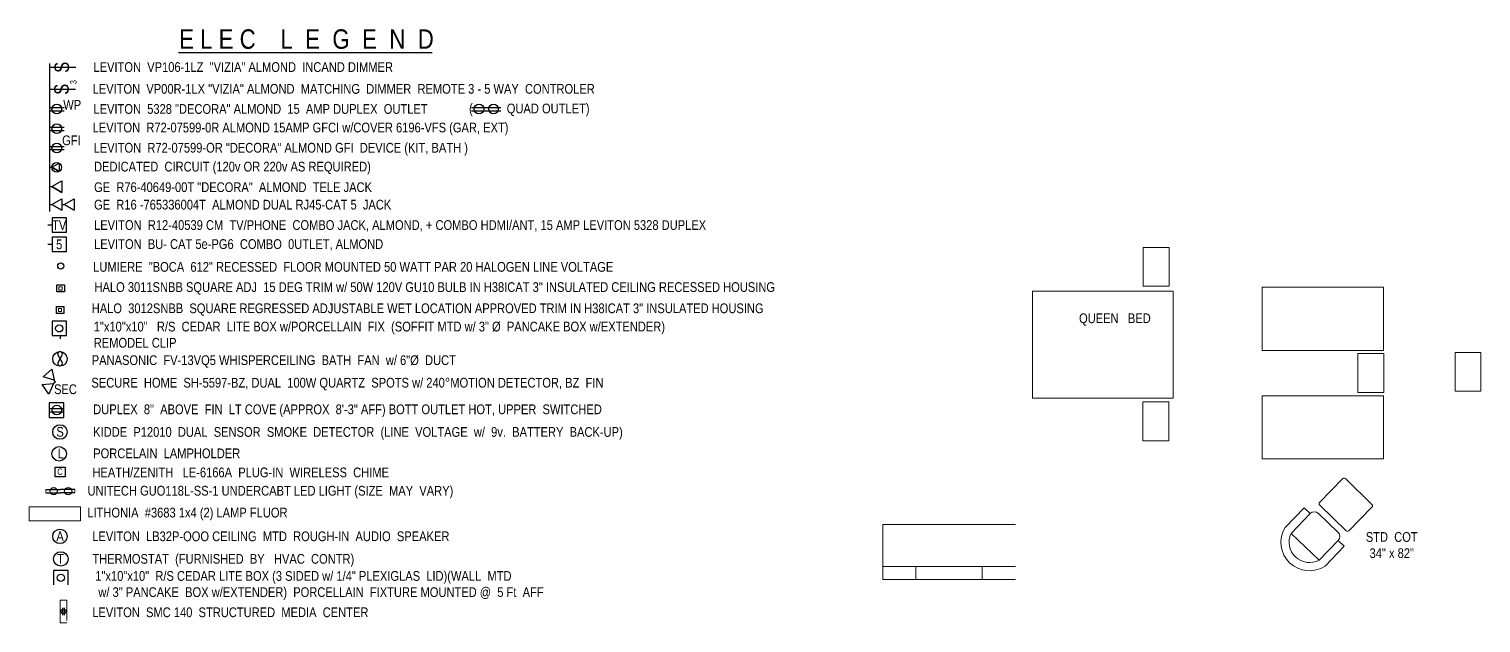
# Model space of a CAD drawing. Header units: inches. Extents: x 3662 to 8692, y -126 to 1283.
# Drawn here: x 4681 to 5579, y 464 to 831 of the extents above; entities that cross this region are included whole.
import ezdxf

# ---------------------------------------------------------------- set-up
doc = ezdxf.new("R2010")
doc.units = ezdxf.units.IN
doc.header["$MEASUREMENT"] = 0
doc.linetypes.add('HIDDEN', pattern=[0.375, 0.25, -0.125])
for name, color, linetype, lineweight in [('BUILT-INS', 36, 'Continuous', 20), ('ELEC', 6, 'Continuous', 30), ('ELEC SYMBOLS', 7, 'Continuous', 20), ('FURNITURE', 33, 'Continuous', 9)]:
    doc.layers.add(name, color=color, linetype=linetype, lineweight=lineweight)
for name, color, linetype in [('ELECTRICAL', 1, 'Continuous'), ('LL_ELECTRICAL', 1, 'Continuous'), ('TEXT80', 15, 'Continuous')]:
    doc.layers.add(name, color=color, linetype=linetype)
doc.styles.add('ARCHENT', font='technical.ttf', dxfattribs={"height": 6})

msp = doc.modelspace()

# ---------------------------------------------------------------- linework, layer by layer
at = {"layer": 'BUILT-INS', "linetype": 'Continuous', "ltscale": 25}
for p, q in [((5208.97, 525.11), (5290.97, 525.11)), ((5208.97, 525.11), (5208.97, 491.11)), ((5208.97, 499.11), (5290.97, 499.11)), ((5229.47, 499.11), (5229.47, 491.11)), ((5270.47, 499.11), (5270.47, 491.11)), ((5208.97, 491.11), (5290.97, 491.11))]:
    msp.add_line(p, q, dxfattribs=at)
at = {"layer": 'ELEC', "color": 1, "linetype": 'Continuous', "ltscale": 0.75}
msp.add_line((4700.82, 639.8), (4700.82, 642.04), dxfattribs=at)
at = {"layer": 'ELEC', "color": 20, "linetype": 'Continuous', "ltscale": 50}
msp.add_lwpolyline([(4698.63, 673.1), (4703.17, 673.1), (4703.17, 668.82), (4698.63, 668.82)], close=True, dxfattribs=at)
at = {"layer": 'ELEC', "color": 20, "linetype": 'Continuous', "lineweight": 20, "ltscale": 50}
msp.add_lwpolyline([(4699.82, 671.94), (4701.84, 671.94), (4701.84, 669.95), (4699.82, 669.95)], close=True, dxfattribs=at)
at = {"layer": 'ELEC', "color": 5, "linetype": 'Continuous', "ltscale": 50}
msp.add_lwpolyline([(4698.3, 659.76), (4702.84, 659.76), (4702.84, 655.47), (4698.3, 655.47)], close=True, dxfattribs=at)
at = {"layer": 'ELEC', "color": 5, "linetype": 'Continuous', "lineweight": 20, "ltscale": 50}
msp.add_lwpolyline([(4699.5, 658.59), (4701.51, 658.59), (4701.51, 656.6), (4699.49, 656.6)], close=True, dxfattribs=at)
at = {"layer": 'ELEC', "color": 1, "linetype": 'Continuous', "ltscale": 0.125}
msp.add_circle((4700.97, 684.78), 1.88, dxfattribs=at)
at = {"layer": 'ELEC SYMBOLS', "color": 7, "ltscale": 15}
for p, q in [((4700.54, 478.23), (4704.61, 478.24)), ((4700.54, 464.24), (4704.62, 464.24))]:
    msp.add_line(p, q, dxfattribs=at)
at = {"layer": 'ELEC SYMBOLS', "color": 7}
msp.add_line((4700.54, 464.24), (4700.54, 478.23), dxfattribs=at)
at = {"layer": 'ELEC SYMBOLS', "color": 7, "linetype": 'HIDDEN', "lineweight": 9, "ltscale": 50}
msp.add_line((4704.61, 478.24), (4704.62, 464.24), dxfattribs=at)
at = {"layer": 'ELECTRICAL', "color": 1, "linetype": 'Continuous', "ltscale": 0.75}
for p, q in [((4694.02, 809.91), (4694.02, 718.37)), ((4694.25, 807.55), (4710.24, 807.55)), ((4694.06, 793.96), (4710.05, 793.96)), ((4694.02, 782.74), (4703.02, 782.74)), ((4694.02, 780.74), (4703.02, 780.74)), ((4954.89, 782.74), (4963.9, 782.74)), ((4954.89, 780.74), (4963.9, 780.74)), ((4963.9, 782.74), (4972.9, 782.74)), ((4963.9, 780.74), (4972.9, 780.74)), ((4694.08, 745.77), (4695.51, 745.77)), ((4695.51, 745.77), (4699.95, 748.37)), ((4695.51, 745.77), (4699.98, 743.19)), ((4699.95, 748.37), (4699.98, 743.19)), ((4694.08, 722.74), (4695.51, 722.74)), ((4695.51, 722.74), (4701.67, 726.36)), ((4695.51, 722.74), (4701.67, 726.36)), ((4695.51, 722.74), (4701.67, 719.19)), ((4701.64, 722.74), (4703.07, 722.74)), ((4701.67, 726.36), (4701.67, 719.19)), ((4703.07, 722.74), (4709.23, 726.36)), ((4703.07, 722.74), (4709.23, 726.36)), ((4703.07, 722.74), (4709.23, 719.19)), ((4709.23, 726.36), (4709.23, 719.19)), ((4693.04, 710.19), (4695.55, 710.19)), ((4704.5, 714.61), (4695.55, 714.61)), ((4695.55, 714.61), (4695.55, 710.19)), ((4695.55, 710.19), (4695.55, 705.66)), ((4704.5, 705.66), (4704.5, 714.61)), ((4695.55, 705.66), (4704.5, 705.66)), ((4704.5, 702.68), (4695.55, 702.68)), ((4695.55, 702.68), (4695.55, 698.27)), ((4704.5, 693.74), (4704.5, 702.68)), ((4693.04, 698.27), (4695.55, 698.27)), ((4695.55, 698.27), (4695.55, 693.74)), ((4695.55, 693.74), (4704.5, 693.74)), ((4699.17, 629.88), (4701.85, 625.09)), ((4701.85, 629.88), (4699.17, 624.9)), ((4693.87, 600.17), (4693.87, 595.76)), ((4702.82, 600.17), (4693.87, 600.17)), ((4693.87, 595.76), (4693.87, 591.23)), ((4702.82, 591.23), (4702.82, 600.17)), ((4693.87, 591.23), (4702.82, 591.23)), ((4702.12, 473.49), (4702.09, 468.99)), ((4703.12, 473.48), (4703.09, 468.98))]:
    msp.add_line(p, q, dxfattribs=at)
at = {"layer": 'ELECTRICAL', "color": 3, "linetype": 'Continuous', "ltscale": 0.75}
for p, q in [((4694.02, 770.59), (4703.02, 770.59)), ((4694.02, 768.59), (4703.02, 768.59)), ((4694.02, 758.72), (4703.02, 758.72)), ((4694.02, 756.72), (4703.02, 756.72))]:
    msp.add_line(p, q, dxfattribs=at)
at = {"layer": 'ELECTRICAL', "color": 1, "linetype": 'Continuous', "ltscale": 0.375}
for p, q in [((4695.51, 745.77), (4699.95, 748.37)), ((4699.98, 743.19), (4695.51, 745.77)), ((4699.95, 748.37), (4699.98, 743.19)), ((4695.51, 722.74), (4701.67, 726.36)), ((4701.67, 719.19), (4695.51, 722.74)), ((4701.67, 726.36), (4701.67, 719.19)), ((4703.07, 722.74), (4709.23, 726.36)), ((4709.23, 719.19), (4703.07, 722.74)), ((4709.23, 726.36), (4709.23, 719.19))]:
    msp.add_line(p, q, dxfattribs=at)
at = {"layer": 'ELECTRICAL', "color": 7, "linetype": 'Continuous', "ltscale": 0.375}
for p, q in [((4695.51, 733.82), (4701.67, 737.43)), ((4701.67, 737.43), (4701.67, 730.26)), ((4701.67, 730.26), (4695.51, 733.82)), ((4690.04, 616.34), (4695.39, 621.12)), ((4695.39, 621.12), (4696.84, 614.15)), ((4689.45, 611.59), (4696.54, 612.15)), ((4693.51, 605.69), (4689.45, 611.59)), ((4696.84, 614.15), (4690.04, 616.34)), ((4696.54, 612.15), (4693.51, 605.69))]:
    msp.add_line(p, q, dxfattribs=at)
at = {"layer": 'ELECTRICAL', "color": 7, "linetype": 'Continuous', "ltscale": 0.75}
for p, q in [((4695.51, 733.82), (4701.67, 737.43)), ((4695.51, 733.82), (4701.67, 737.43)), ((4701.67, 737.43), (4701.67, 730.26)), ((4694.08, 733.82), (4695.51, 733.82)), ((4695.51, 733.82), (4701.67, 730.26)), ((4697.69, 613), (4696.54, 612.15)), ((4697.69, 613), (4696.84, 614.15))]:
    msp.add_line(p, q, dxfattribs=at)
at = {"layer": 'ELECTRICAL', "color": 7, "linetype": 'Continuous', "lineweight": 30, "ltscale": 0.75}
for p, q in [((4695.55, 650.72), (4695.55, 646.31)), ((4704.5, 650.72), (4695.55, 650.72)), ((4695.55, 646.31), (4695.55, 641.78)), ((4704.5, 641.78), (4704.5, 650.72)), ((4695.55, 641.78), (4704.5, 641.78))]:
    msp.add_line(p, q, dxfattribs=at)
at = {"layer": 'ELECTRICAL', "color": 6, "linetype": 'HIDDEN', "lineweight": 9, "ltscale": 0.75}
for p, q in [((4691.74, 546.7), (4691.74, 544.7)), ((4709.74, 546.7), (4709.74, 544.7))]:
    msp.add_line(p, q, dxfattribs=at)
at = {"layer": 'ELECTRICAL', "color": 6, "linetype": 'Continuous', "ltscale": 0.75}
for p, q in [((4691.74, 546.7), (4700.74, 546.7)), ((4691.74, 544.7), (4700.74, 544.7)), ((4709.74, 546.7), (4700.74, 546.7)), ((4709.74, 544.7), (4700.74, 544.7))]:
    msp.add_line(p, q, dxfattribs=at)
at = {"layer": 'ELECTRICAL', "color": 4, "linetype": 'Continuous', "lineweight": 30, "ltscale": 0.75}
for p, q in [((4696.5, 496.64), (4696.5, 492.23)), ((4705.45, 496.64), (4696.5, 496.64)), ((4705.45, 487.7), (4705.45, 496.64)), ((4696.5, 492.23), (4696.5, 487.7))]:
    msp.add_line(p, q, dxfattribs=at)
at = {"layer": 'ELECTRICAL', "color": 1, "linetype": 'Continuous', "ltscale": 0.75}
for centre, radius in [((4698.52, 781.76), 2.98), ((4959.4, 781.76), 2.98), ((4968.4, 781.76), 2.98), ((4698.49, 745.77), 2.98), ((4700.46, 627.39), 4.48), ((4700.46, 582.23), 4.48), ((4699.96, 568.75), 4.48), ((4700.45, 517.72), 4.48), ((4702.62, 471.24), 1.49)]:
    msp.add_circle(centre, radius, dxfattribs=at)
at = {"layer": 'ELECTRICAL', "color": 3, "linetype": 'Continuous', "ltscale": 0.75}
for centre, radius in [((4698.52, 769.61), 2.98), ((4698.52, 757.74), 2.98), ((4700.98, 503.77), 4.48)]:
    msp.add_circle(centre, radius, dxfattribs=at)
at = {"layer": 'ELECTRICAL', "color": 7, "linetype": 'Continuous', "ltscale": 0.75}
msp.add_circle((4700.03, 646.25), 2.23, dxfattribs=at)
at = {"layer": 'ELECTRICAL', "color": 6, "linetype": 'Continuous', "ltscale": 0.75}
for centre in [(4696.57, 545.69), (4705.57, 545.69)]:
    msp.add_circle(centre, 2.23, dxfattribs=at)
at = {"layer": 'ELECTRICAL', "color": 4, "linetype": 'Continuous', "lineweight": 30, "ltscale": 0.75}
msp.add_circle((4700.98, 492.17), 2.23, dxfattribs=at)
at = {"layer": 'ELECTRICAL', "color": 1, "linetype": 'Continuous', "ltscale": 0.75}
for centre, radius, start, end in [((4700.51, 630.38), 1.43, 339.67464, 200.32536), ((4700.54, 624.58), 1.41, 167.00121, 21.16221)]:
    msp.add_arc(centre, radius, start, end, dxfattribs=at)
for points in [[(4695.51, 745.77), (4699.95, 748.37), (4699.98, 743.19), (4695.51, 745.77)], [(4695.51, 722.74), (4701.67, 726.36), (4701.67, 719.19), (4695.51, 722.74)], [(4695.51, 722.74), (4699.95, 725.35), (4699.98, 720.16), (4695.51, 722.74)], [(4703.07, 722.74), (4709.23, 726.36), (4709.23, 719.19), (4703.07, 722.74)], [(4703.07, 722.74), (4707.51, 725.35), (4707.54, 720.16), (4703.07, 722.74)]]:
    msp.add_solid(points, dxfattribs=at)
at = {"layer": 'ELECTRICAL', "color": 7, "linetype": 'Continuous', "ltscale": 0.75}
for points in [[(4695.51, 733.82), (4701.67, 737.43), (4701.67, 730.26), (4695.51, 733.82)], [(4695.51, 733.82), (4699.95, 736.42), (4699.98, 731.24), (4695.51, 733.82)]]:
    msp.add_solid(points, dxfattribs=at)
at = {"layer": 'FURNITURE', "linetype": 'Continuous', "ltscale": 25}
for p, q in [((5370, 672.31), (5370, 696.31)), ((5370, 696.31), (5386, 696.31)), ((5386, 696.31), (5386, 672.31)), ((5301.45, 603.21), (5301.45, 669.21)), ((5388.45, 669.21), (5301.45, 669.21)), ((5386, 672.31), (5370, 672.31)), ((5388.45, 603.21), (5388.45, 669.21)), ((5443.55, 632.65), (5443.55, 671.65)), ((5518.55, 671.65), (5443.55, 671.65)), ((5518.55, 671.65), (5518.55, 632.65)), ((5518.55, 632.65), (5443.55, 632.65)), ((5502.61, 606.65), (5502.61, 630.65)), ((5502.61, 630.65), (5518.61, 630.65)), ((5518.61, 630.65), (5518.61, 606.65)), ((5562.7, 607.38), (5562.7, 631.38)), ((5562.7, 631.38), (5578.7, 631.38)), ((5578.7, 631.38), (5578.7, 607.38)), ((5388.45, 603.21), (5301.45, 603.21)), ((5518.55, 604.66), (5443.55, 604.66)), ((5443.55, 604.66), (5443.55, 565.66)), ((5518.61, 606.65), (5502.61, 606.65)), ((5518.55, 565.66), (5518.55, 604.66)), ((5578.7, 607.38), (5562.7, 607.38)), ((5369.74, 576.78), (5369.74, 600.78)), ((5369.74, 600.78), (5385.74, 600.78)), ((5385.74, 600.78), (5385.74, 576.78)), ((5385.74, 576.78), (5369.74, 576.78)), ((5443.55, 565.66), (5518.55, 565.66))]:
    msp.add_line(p, q, dxfattribs=at)
at = {"layer": 'FURNITURE', "linetype": 'Continuous', "ltscale": 0.75}
for p, q in [((5493.38, 553.44), (5478.97, 538.73)), ((5511.33, 537.46), (5494.99, 553.47)), ((5478.15, 531.98), (5490.37, 520.22)), ((5478.99, 537.13), (5495.32, 521.13)), ((5496.94, 521.14), (5511.34, 535.85)), ((5478.63, 502.94), (5461.33, 519.6))]:
    msp.add_line(p, q, dxfattribs=at)
for points in [[(5461.34, 519.58), (5461.34, 519.58), (5473.16, 531.87), (5469.46, 535.44), (5457.63, 523.15)], [(5478.63, 502.94), (5478.63, 502.94), (5490.46, 515.23), (5494.17, 511.66), (5482.34, 499.37)]]:
    msp.add_lwpolyline(points, dxfattribs=at)
for centre, radius, start, end in [((5494.19, 552.65), 1.14, 45.58756, 135.58756), ((5494.19, 552.64), 1.14, 45.58756, 135.58756), ((5494.19, 552.64), 1.14, 45.58756, 135.58756), ((5479.79, 537.95), 1.14, 135.58756, 225.58756), ((5479.79, 537.93), 1.14, 135.58756, 225.58756), ((5479.79, 537.93), 1.14, 135.58756, 225.58756), ((5475.71, 529.42), 3.53, 46.08594, 136.08594), ((5510.53, 536.65), 1.14, 315.58756, 45.58756), ((5472.66, 514.05), 17.58, 148.76634, 303.40556), ((5496.12, 521.94), 1.14, 225.58756, 315.58756), ((5472.84, 514.24), 12.69, 155.01054, 297.1613), ((5487.92, 517.68), 3.53, 316.08594, 46.08594)]:
    msp.add_arc(centre, radius, start, end, dxfattribs=at)
at = {"layer": 'LL_ELECTRICAL', "color": 7, "linetype": 'Continuous', "ltscale": 0.2}
msp.add_line((4773.72, 816.62), (4930.4, 816.62), dxfattribs=at)
at = {"layer": 'LL_ELECTRICAL', "color": 1, "linetype": 'Continuous', "ltscale": 0.75}
for p, q in [((4693.71, 596.76), (4702.71, 596.76)), ((4693.71, 596.76), (4702.71, 596.76)), ((4693.71, 594.76), (4702.71, 594.76)), ((4693.71, 594.76), (4702.71, 594.76)), ((4697.59, 554.56), (4697.59, 560.56)), ((4697.59, 560.56), (4703.59, 560.56)), ((4703.59, 560.56), (4703.59, 554.56)), ((4703.59, 554.56), (4697.59, 554.56))]:
    msp.add_line(p, q, dxfattribs=at)
at = {"layer": 'LL_ELECTRICAL', "color": 1, "linetype": 'HIDDEN', "lineweight": 9, "ltscale": 1.25}
for p, q in [((4681.35, 535.99), (4681.35, 527.25)), ((4713.15, 527.25), (4713.15, 535.99))]:
    msp.add_line(p, q, dxfattribs=at)
at = {"layer": 'LL_ELECTRICAL', "color": 1, "linetype": 'Continuous', "lineweight": 9, "ltscale": 1.25}
for p, q in [((4713.15, 535.99), (4681.35, 535.99)), ((4681.35, 527.25), (4713.15, 527.25))]:
    msp.add_line(p, q, dxfattribs=at)
at = {"layer": 'LL_ELECTRICAL', "color": 1, "linetype": 'Continuous', "ltscale": 0.75}
msp.add_circle((4698.55, 595.75), 2.98, dxfattribs=at)
msp.add_circle((4698.55, 595.75), 2.98, dxfattribs=at)

# ---------------------------------------------------------------- texts
at = {"layer": 'ELEC', "color": 7, "linetype": 'Continuous', "ltscale": 0.75, "char_height": 6, "attachment_point": 1, "style": 'ARCHENT'}
for s, insert in [('LUMIERE  "BOCA  612" RECESSED  FLOOR MOUNTED 50 WATT PAR 20 HALOGEN LINE VOLTAGE', (4720.98, 687.25)), ('HALO 3011SNBB SQUARE ADJ  15 DEG TRIM w/ 50W 120V GU10 BULB IN H38ICAT 3" INSULATED CEILING RECESSED HOUSING ', (4721.79, 674.77))]:
    msp.add_mtext(s, dxfattribs=dict(at, insert=insert))
at = {"layer": 'ELECTRICAL', "color": 7, "linetype": 'Continuous', "ltscale": 0.75, "attachment_point": 1, "style": 'ARCHENT'}
for s, insert, char_height in [('E L E C    L  E  G  E  N  D', (4774.08, 831.02), 12), ('LEVITON  VP106-1LZ  "VIZIA" ALMOND  INCAND DIMMER', (4721.16, 810.72), 6), ('LEVITON  VP00R-1LX "VIZIA" ALMOND  MATCHING  DIMMER  REMOTE 3 - 5 WAY  CONTROLER', (4720.63, 797.24), 6), ('LEVITON  5328 "DECORA" ALMOND  15  AMP DUPLEX  OUTLET', (4721.16, 784.83), 6), ('LEVITON  R72-07599-0R ALMOND 15AMP GFCI w/COVER 6196-VFS (GAR, EXT)', (4720.63, 773.35), 6), ('LEVITON  R72-07599-OR "DECORA" ALMOND GFI  DEVICE (KIT, BATH )', (4721.26, 760.86), 6), ('DEDICATED  CIRCUIT (120v OR 220v AS REQUIRED)', (4721.53, 749.2), 6), ('GE  R76-40649-00T "DECORA"  ALMOND  TELE JACK', (4721.53, 736.5), 6), ('GE  R16 -765336004T  ALMOND DUAL RJ45-CAT 5  JACK', (4721.53, 725.7), 6), ('LEVITON  R12-40539 CM  TV/PHONE  COMBO JACK, ALMOND, + COMBO HDMI/ANT, 15 AMP LEVITON 5328 DUPLEX', (4721.53, 713.1), 6), ('LEVITON  BU- CAT 5e-PG6  COMBO  0UTLET, ALMOND', (4721.53, 701.34), 6), ('1"x10"x10"   R/S  CEDAR  LITE BOX w/PORCELLAIN  FIX  (SOFFIT MTD w/ 3" %%C  PANCAKE BOX w/EXTENDER) \\PREMODEL CLIP', (4721.34, 650.36), 6), ('DUPLEX  8"  ABOVE  FIN  LT COVE (APPROX  8\'-3" AFF) BOTT OUTLET HOT, UPPER  SWITCHED', (4720.99, 599.24), 6), ('KIDDE  P12010  DUAL  SENSOR  SMOKE  DETECTOR  (LINE  VOLTAGE  w/  9v.  BATTERY  BACK-UP)', (4720.99, 585.25), 6), ('PORCELAIN  LAMPHOLDER', (4720.99, 572.04), 6), ('UNITECH GUO118L-SS-1 UNDERCABT LED LIGHT (SIZE  MAY  VARY)', (4717.51, 548.94), 6), ('LEVITON  LB32P-OOO CEILING  MTD  ROUGH-IN  AUDIO  SPEAKER', (4720.42, 520.78), 6), ('THERMOSTAT  (FURNISHED  BY   HVAC  CONTR)', (4720.47, 506.84), 6), ('1"x10"x10"  R/S CEDAR LITE BOX (3 SIDED w/ 1/4" PLEXIGLAS  LID)(WALL  MTD \\P w/ 3" PANCAKE  BOX w/EXTENDER)  PORCELLAIN  FIXTURE MOUNTED @  5 Ft  AFF', (4722.29, 496.28), 6), ('LEVITON  SMC 140  STRUCTURED  MEDIA  CENTER', (4720.42, 473.82), 6)]:
    msp.add_mtext(s, dxfattribs=dict(at, insert=insert, char_height=char_height))
at = {"layer": 'ELECTRICAL', "color": 1, "linetype": 'Continuous', "ltscale": 0.75, "char_height": 9, "width": 7.375, "attachment_point": 1, "rotation": 90, "style": 'ARCHENT'}
for insert in [(4697.06, 804.14), (4696.88, 790.55)]:
    msp.add_mtext('S', dxfattribs=dict(at, insert=insert))
at = {"layer": 'ELECTRICAL', "color": 1, "linetype": 'Continuous', "insert": (4706.7, 797.12), "char_height": 4, "width": 4.125, "attachment_point": 1, "rotation": 90, "style": 'ARCHENT'}
msp.add_mtext('3', dxfattribs=at)
at = {"layer": 'ELECTRICAL', "color": 3, "linetype": 'Continuous', "ltscale": 0.75, "char_height": 6, "attachment_point": 1, "style": 'ARCHENT'}
for s, insert, width in [(' WP', (4702.51, 787.37), 9.75), ('GFI', (4701.81, 765.45), 12.375)]:
    msp.add_mtext(s, dxfattribs=dict(at, insert=insert, width=width))
at = {"layer": 'ELECTRICAL', "color": 7, "linetype": 'Continuous', "ltscale": 0.75, "insert": (4953.29, 785.11), "char_height": 6, "width": 95.375, "attachment_point": 1, "style": 'ARCHENT'}
msp.add_mtext('(           QUAD OUTLET)  ', dxfattribs=at)
at = {"layer": 'ELECTRICAL', "color": 1, "linetype": 'Continuous', "ltscale": 0.75, "insert": (4699.98, 710.06), "char_height": 6, "width": 8.875, "attachment_point": 5, "style": 'ARCHENT'}
msp.add_mtext('TV', dxfattribs=at)
at = {"layer": 'ELECTRICAL', "color": 1, "linetype": 'Continuous', "ltscale": 0.75, "insert": (4699.98, 698.13), "char_height": 6, "attachment_point": 5, "style": 'ARCHENT'}
msp.add_mtext('5', dxfattribs=at)
at = {"layer": 'ELECTRICAL', "color": 7, "linetype": 'Continuous', "ltscale": 0.375, "insert": (4696.79, 611.65), "char_height": 6, "width": 26.375, "attachment_point": 1, "style": 'ARCHENT'}
msp.add_mtext('SEC', dxfattribs=at)
at = {"layer": 'ELECTRICAL', "color": 7, "linetype": 'Continuous', "ltscale": 0.375, "insert": (4719.89, 615.68), "char_height": 6, "attachment_point": 1, "style": 'ARCHENT'}
msp.add_mtext('SECURE  HOME  SH-5597-BZ, DUAL  100W QUARTZ  SPOTS w/ 240%%DMOTION DETECTOR, BZ  FIN', dxfattribs=at)
at = {"layer": 'ELECTRICAL', "color": 1, "linetype": 'Continuous', "ltscale": 0.375, "char_height": 6, "width": 6.875, "attachment_point": 1, "style": 'ARCHENT'}
for s, insert in [('S', (4698.25, 585.33)), ('L', (4699.04, 571.85)), ('A', (4698.24, 520.82))]:
    msp.add_mtext(s, dxfattribs=dict(at, insert=insert))
at = {"layer": 'ELECTRICAL', "color": 3, "linetype": 'Continuous', "ltscale": 0.375, "insert": (4698.78, 506.87), "char_height": 6, "width": 6.875, "attachment_point": 1, "style": 'ARCHENT'}
msp.add_mtext('T', dxfattribs=at)
at = {"layer": 'LL_ELECTRICAL', "color": 7, "linetype": 'Continuous', "lineweight": 30, "ltscale": 0.75, "char_height": 6, "attachment_point": 1, "style": 'ARCHENT'}
for s, insert in [('HALO  3012SNBB  SQUARE REGRESSED ADJUSTABLE WET LOCATION APPROVED TRIM IN H38ICAT 3" INSULATED HOUSING ', (4720.1, 661.66)), ('PANASONIC  FV-13VQ5 WHISPERCEILING  BATH  FAN  w/ 6"%%C  DUCT', (4720.1, 629.61))]:
    msp.add_mtext(s, dxfattribs=dict(at, insert=insert))
at = {"layer": 'LL_ELECTRICAL', "color": 1, "linetype": 'HIDDEN', "ltscale": 0.75, "insert": (4698.86, 559.73), "char_height": 4, "width": 6.9375, "attachment_point": 1, "style": 'ARCHENT'}
msp.add_mtext('C', dxfattribs=at)
at = {"layer": 'LL_ELECTRICAL', "color": 7, "linetype": 'HIDDEN', "ltscale": 0.75, "insert": (4720.52, 560.25), "char_height": 6, "attachment_point": 1, "style": 'ARCHENT'}
msp.add_mtext('HEATH/ZENITH   LE-6166A  PLUG-IN  WIRELESS  CHIME', dxfattribs=at)
at = {"layer": 'LL_ELECTRICAL', "color": 7, "linetype": 'HIDDEN', "lineweight": 9, "ltscale": 1.25, "insert": (4717.36, 535.43), "char_height": 6, "attachment_point": 1, "style": 'ARCHENT'}
msp.add_mtext('LITHONIA  #3683 1x4 (2) LAMP FLUOR', dxfattribs=at)
at = {"layer": 'TEXT80', "char_height": 6, "width": 360.0625, "attachment_point": 5, "rotation": 0.03277, "style": 'ARCHENT'}
for s, insert in [('{\\C7;QUEEN   BED}', (5352.46, 651.67)), ('{\\C7;STD  COT\\P34" x 82"}', (5523.56, 512.32))]:
    msp.add_mtext(s, dxfattribs=dict(at, insert=insert))

doc.saveas('drawing.dxf')
